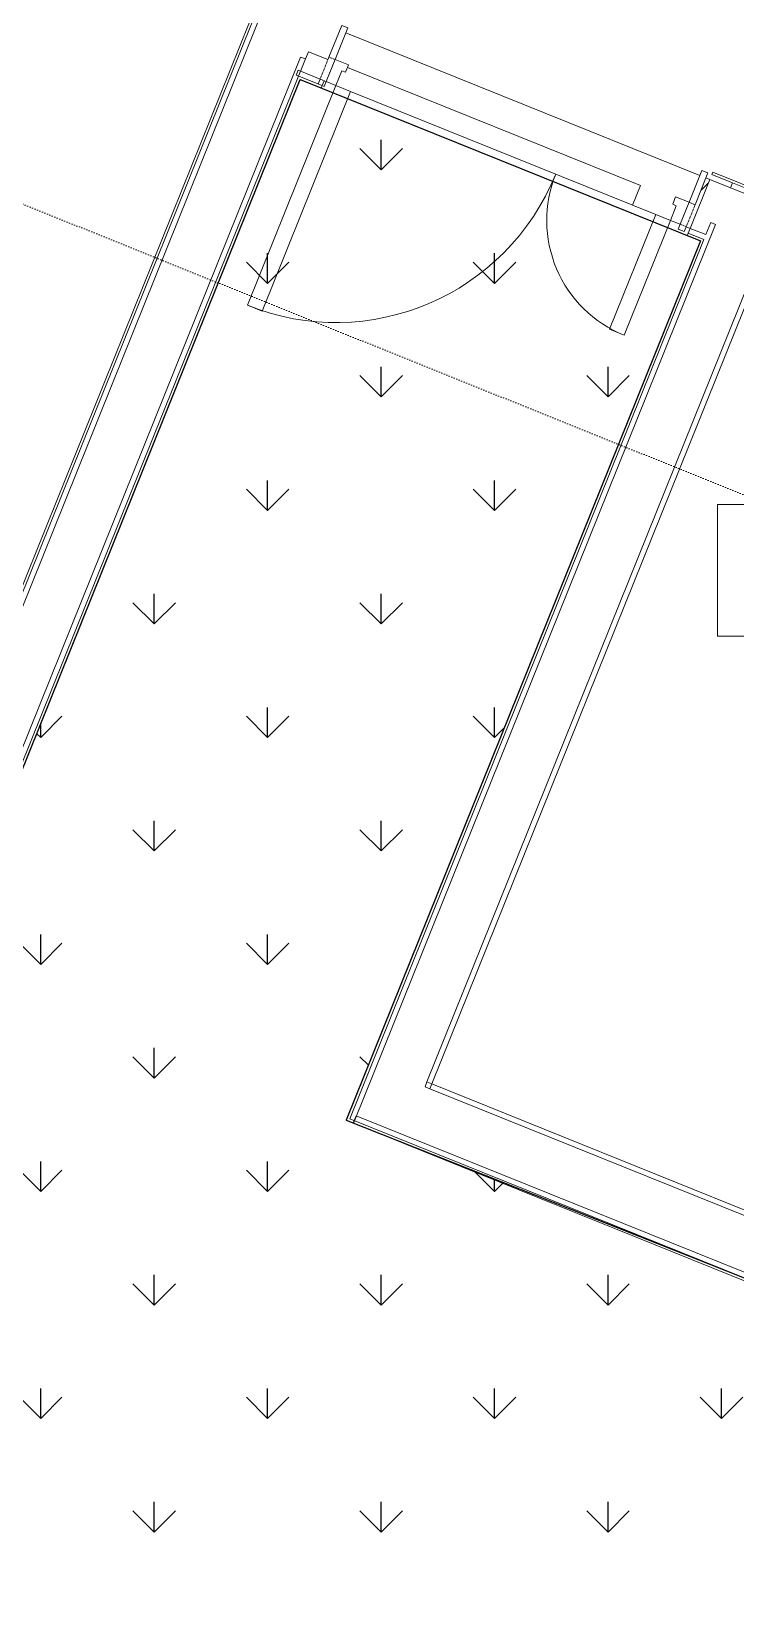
# Model space of a CAD drawing. Header units: millimetres. Extents: x -584918 to 2941280, y 3000189 to 4229862.
# Drawn here: x -428734 to -426059, y 3857967 to 3863941 of the extents above; entities that cross this region are included whole.
import ezdxf

# ---------------------------------------------------------------- set-up
doc = ezdxf.new("R2010")
doc.units = ezdxf.units.MM
doc.linetypes.add('ASVP_Линия разреза', pattern=[20, 0, -10, 0, -10])
doc.linetypes.add('ASVP_Невидимые', pattern=[5, 3, -2])
for name, color, linetype, lineweight in [('Аннотация', 7, 'Continuous', 0), ('Двери', 7, 'Continuous', 0), ('Лестницы', 7, 'Continuous', 0), ('Обобщенные модели', 7, 'Continuous', 0), ('Перекрытие', 7, 'Continuous', 0), ('Разрезы', 7, 'Continuous', 0), ('Стены внутренние', 7, 'Continuous', 0), ('Стены несущие', 7, 'Continuous', 0), ('Стены отделка', 7, 'Continuous', 0), ('экспертиза условные обозначения', 1, 'Continuous', 0)]:
    doc.layers.add(name, color=color, linetype=linetype, lineweight=lineweight)

# ---------------------------------------------------------------- blocks, each defined once
blk = doc.blocks.new('ASVP_ДверьПротивопожарнаяСтальная_2 полотна - EI30 1370х2000h_полотна_ О Л _1250 в свету_-7420221-АР Этаж 02')
at = {"layer": 'Двери', "lineweight": 18}
for p, q in [((685, 1000), (625, 1000)), ((625, 1000), (625, 100)), ((685, 100), (685, 1000)), ((-685, 570), (-625, 570)), ((-685, 100), (-685, 570)), ((-625, 570), (-625, 100)), ((-725, 100), (-685, 100)), ((-725, 10), (-725, 100)), ((-625, 100), (-685, 100)), ((-685, 100), (-685, 40)), ((625, 100), (685, 100)), ((725, 100), (685, 100)), ((685, 100), (685, 40)), ((725, 10), (725, 100)), ((-670, 10), (-725, 10)), ((-685, 40), (-670, 40)), ((-670, 40), (-670, 10)), ((685, 40), (670, 40)), ((670, 40), (670, 10)), ((670, 10), (725, 10))]:
    blk.add_line(p, q, dxfattribs=at)
at = {"layer": 'Двери', "linetype": 'ASVP_Невидимые', "lineweight": 18}
for p, q in [((-750, 100), (-725, 100)), ((-750, 10), (-750, 100)), ((-725, 100), (-725, 10)), ((750, 100), (725, 100)), ((725, 100), (725, 10)), ((750, 10), (750, 100)), ((-725, 10), (-750, 10)), ((725, 10), (750, 10))]:
    blk.add_line(p, q, dxfattribs=at)
at = {"layer": 'Двери'}
for centre, radius, start, end in [((685, 100), 900, 90, 180), ((-685, 100), 470, 360, 90)]:
    blk.add_arc(centre, radius, start, end, dxfattribs=at)
blk = doc.blocks.new('ASVP_ОТКОС_Оштукатуривание дверного откоса - Оштукатуривание дверного откоса-V71-АР Этаж 02')
at = {"layer": 'Обобщенные модели'}
for p, q in [((-750, 130), (-750, 0)), ((-725, 0), (-725, 130)), ((725, 130), (725, 0)), ((750, 0), (750, 130)), ((-750, 0), (-725, 0)), ((725, 0), (750, 0))]:
    blk.add_line(p, q, dxfattribs=at)
blk = doc.blocks.new('ASVP_ОТКОС_Оштукатуривание дверного откоса - Оштукатуривание дверного откоса-V72-АР Этаж 02')
at = {"layer": 'Обобщенные модели'}
for p, q in [((-750, 20), (-750, 0)), ((-750, 0), (-725, 0)), ((-725, 0), (-725, 20)), ((725, 20), (725, 0)), ((725, 0), (750, 0)), ((750, 0), (750, 20))]:
    blk.add_line(p, q, dxfattribs=at)
blk = doc.blocks.new('Высотные отметки - Рамка-5093-АР Этаж 02')
at = {"layer": 'Аннотация'}
for p, q in [((-6.5, 0), (-6.5, 5)), ((-6.5, 5), (6.5, 5)), ((6.5, 5), (6.5, 0)), ((6.5, 0), (-6.5, 0))]:
    blk.add_line(p, q, dxfattribs=at)

msp = doc.modelspace()

# ---------------------------------------------------------------- hatches: boundary and pattern name
at = {"layer": 'Стены внутренние'}
h = msp.add_hatch(dxfattribs=at)
h.set_pattern_fill('FP_3', color=256, style=0, pattern_type=2)
h.set_pattern_definition([(45, (-445536.98, 3844560.27), (-114.0493, 114.0493), []), (45, (-445422.93, 3844560.27), (-114.0493, 114.0493), [201.612, -40.322, 3.353, -36.97])])
h.paths.add_polyline_path([(-426230.612, 3863192.991), (-426155.856, 3863378.495), (-426171, 3863384.598), (-426245.756, 3863199.094)])
at = {"layer": 'экспертиза условные обозначения', "lineweight": -3}
h = msp.add_hatch(dxfattribs=at)
h.set_pattern_fill('GRASS', color=3, scale=24)
h.set_pattern_definition([(90, (-445940.84, 3599179.46), (-431.0523, 431.0523), [114.3, -747.8046]), (45, (-445940.84, 3599179.46), (-431.0523, 431.0523), [114.3, -495.3]), (135, (-445940.84, 3599179.46), (-431.0523, -431.0523), [114.3, -495.3])])
edge = h.paths.add_edge_path()
edge.add_line((-433138.536, 3859960.732), (-432427.047, 3861812.531))
edge.add_line((-432427.047, 3861812.531), (-429058.768, 3860419.029))
edge.add_line((-429058.768, 3860419.029), (-427713.174, 3863758.097))
edge.add_line((-427713.174, 3863758.097), (-426192.043, 3863145.104))
edge.add_line((-426192.043, 3863145.104), (-427537.637, 3859806.036))
edge.add_line((-427537.637, 3859806.036), (-422940.993, 3857986.002))
edge.add_line((-422940.993, 3857986.002), (-423651.168, 3856223.716))
edge.add_line((-423651.168, 3856223.716), (-424966.386, 3856759.12))
edge.add_arc((-425393.138, 3855731.152), 1113.03, 67.4546237, 179.2891611)
edge.add_line((-426506.082, 3855744.96), (-426506.082, 3853909.598))
edge.add_line((-426506.082, 3853909.598), (-429406.082, 3853909.598))
edge.add_line((-429406.082, 3853909.598), (-429406.082, 3858542.86))
edge.add_line((-429406.082, 3858542.86), (-433138.536, 3859960.732))

# ---------------------------------------------------------------- linework, layer by layer
at = {"layer": 'Лестницы'}
for p, q in [((-427230.864, 3859951.947), (-427238.339, 3859933.397)), ((-427238.339, 3859933.397), (-427219.789, 3859925.922))]:
    msp.add_line(p, q, dxfattribs=at)
at = {"layer": 'Перекрытие'}
for p, q in [((-427539.091, 3863935.918), (-426194.188, 3863393.942)), ((-427681.333, 3863863.862), (-427692.547, 3863836.037)), ((-427607.132, 3863833.96), (-427681.333, 3863863.862)), ((-426419.908, 3863355.526), (-427532.93, 3863804.058)), ((-426361.695, 3863245.816), (-427521.094, 3863713.037)), ((-426449.81, 3863281.325), (-426419.908, 3863355.526)), ((-426155.856, 3863378.495), (-426078.248, 3863347.22))]:
    msp.add_line(p, q, dxfattribs=at)
at = {"layer": 'Разрезы', "linetype": 'ASVP_Линия разреза'}
msp.add_line((-475587.767, 3882153.064), (-407776.35, 3854826.075), dxfattribs=at)
at = {"layer": 'Стены внутренние'}
for p, q in [((-429202.741, 3860757.366), (-426766.353, 3866803.219)), ((-427713.174, 3863758.097), (-429058.768, 3860419.029)), ((-427633.103, 3863725.83), (-427713.174, 3863758.097)), ((-427633.103, 3863725.83), (-427629.365, 3863735.105)), ((-426144.643, 3863406.321), (-426148.381, 3863397.045)), ((-426070.773, 3863365.771), (-426148.381, 3863397.045)), ((-426144.643, 3863406.321), (-420121.639, 3860979.14)), ((-427537.637, 3859806.036), (-426192.043, 3863145.104)), ((-426241.825, 3863165.166), (-426238.087, 3863174.441)), ((-426192.043, 3863145.104), (-426241.825, 3863165.166)), ((-427230.864, 3859951.947), (-425974.975, 3863068.411)), ((-425956.425, 3863060.935), (-427212.313, 3859944.472)), ((-427230.864, 3859951.947), (-427212.313, 3859944.472)), ((-422975.394, 3857967.52), (-427537.637, 3859806.036)), ((-427511.291, 3859795.419), (-427507.553, 3859804.694)), ((-427509.812, 3859794.823), (-427506.074, 3859804.098))]:
    msp.add_line(p, q, dxfattribs=at)
at = {"layer": 'Стены несущие'}
for p, q in [((-426230.612, 3863192.991), (-426155.856, 3863378.495)), ((-426171, 3863384.598), (-426212.116, 3863282.571)), ((-426155.856, 3863378.495), (-426171, 3863384.598)), ((-426245.756, 3863199.094), (-426230.612, 3863192.991))]:
    msp.add_line(p, q, dxfattribs=at)
at = {"layer": 'Стены отделка'}
for p, q in [((-426102.336, 3868424.21), (-429197.204, 3860744.353)), ((-429186.129, 3860718.327), (-426083.786, 3868416.734)), ((-427711.097, 3863843.512), (-429075.38, 3860458.068)), ((-429064.306, 3860432.042), (-427692.547, 3863836.037)), ((-427692.547, 3863836.037), (-427711.097, 3863843.512)), ((-427720.511, 3863793.398), (-427727.986, 3863774.848)), ((-427727.986, 3863774.848), (-427629.365, 3863735.105)), ((-427637.034, 3863759.759), (-427720.511, 3863793.398)), ((-427629.365, 3863735.105), (-427621.89, 3863753.656)), ((-426070.773, 3863365.771), (-426078.248, 3863347.22)), ((-420116.102, 3860966.127), (-426070.773, 3863365.771)), ((-426078.248, 3863347.22), (-420105.027, 3860940.101)), ((-427506.074, 3859804.098), (-426134.315, 3863208.092)), ((-426230.612, 3863192.991), (-426238.087, 3863174.441)), ((-426171.554, 3863169.192), (-426230.612, 3863192.991)), ((-426152.865, 3863215.568), (-426171.554, 3863169.192)), ((-426134.315, 3863208.092), (-426152.865, 3863215.568)), ((-426179.03, 3863150.642), (-427524.624, 3859811.574)), ((-426238.087, 3863174.441), (-426179.03, 3863150.642)), ((-427212.313, 3859944.472), (-427219.789, 3859925.922)), ((-427219.789, 3859925.922), (-420838.459, 3857354.341)), ((-420830.983, 3857372.891), (-427212.313, 3859944.472)), ((-427524.624, 3859811.574), (-422957.744, 3857971.189)), ((-427500.078, 3859823.245), (-427507.553, 3859804.694)), ((-422950.268, 3857989.739), (-427500.078, 3859823.245))]:
    msp.add_line(p, q, dxfattribs=at)
at = {"layer": 'экспертиза условные обозначения', "color": 3, "lineweight": -3}
msp.add_lwpolyline([(-433138.536, 3859960.732), (-432427.047, 3861812.531), (-429058.768, 3860419.029), (-427713.174, 3863758.097), (-426192.043, 3863145.104), (-427537.637, 3859806.036), (-422940.993, 3857986.002), (-423651.168, 3856223.716), (-424966.386, 3856759.12, 0.53078371), (-426506.082, 3855744.96), (-426506.082, 3853909.598), (-429406.082, 3853909.598), (-429406.082, 3858542.86), (-433138.536, 3859960.732)], format="xyb", dxfattribs=at)

# ---------------------------------------------------------------- block references
at = {"layer": 'Аннотация', "xscale": 99.99999999999993, "yscale": 99.99999999999993, "zscale": 99.99999999999993}
msp.add_blockref('Высотные отметки - Рамка-5093-АР Этаж 02', (-425477.091, 3861644.412), dxfattribs=at)
at = {"layer": 'Двери', "rotation": 158.0513009164578}
msp.add_blockref('ASVP_ДверьПротивопожарнаяСтальная_2 полотна - EI30 1370х2000h_полотна_ О Л _1250 в свету_-7420221-АР Этаж 02', (-426904.017, 3863572.178), dxfattribs=at)
at = {"layer": 'Обобщенные модели'}
for name, p, rotation in [('ASVP_ОТКОС_Оштукатуривание дверного откоса - Оштукатуривание дверного откоса-V71-АР Этаж 02', (-426859.164, 3863683.481), 158.0513009164578), ('ASVP_ОТКОС_Оштукатуривание дверного откоса - Оштукатуривание дверного откоса-V72-АР Этаж 02', (-426948.87, 3863460.876), 338.0513009164576)]:
    msp.add_blockref(name, p, dxfattribs=dict(at, rotation=rotation))

doc.saveas('drawing.dxf')
